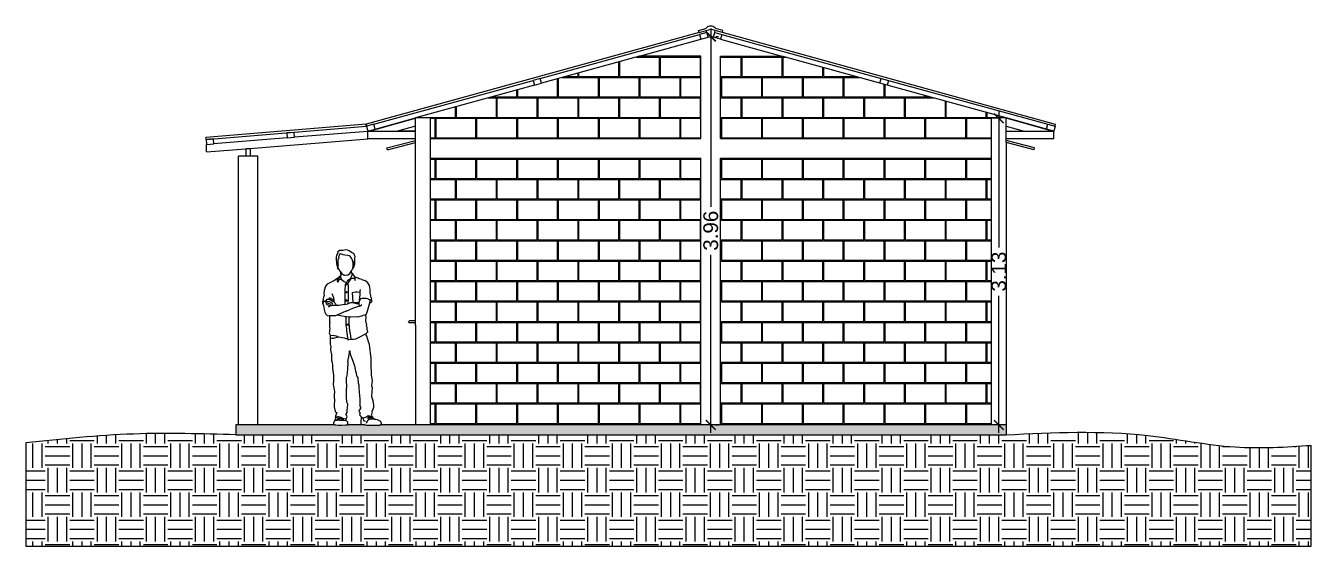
# Model space of a CAD drawing. Header units: metres. Extents: x 258817 to 259192, y 1878716 to 1878911.
# Drawn here: x 259043.8 to 259056.9, y 1878808.17 to 1878813.48 of the extents above; entities that cross this region are included whole.
import ezdxf

# ---------------------------------------------------------------- set-up
doc = ezdxf.new("R2010")
doc.units = ezdxf.units.M
doc.header["$MEASUREMENT"] = 0
doc.layers.add('Vistas', color=7, linetype='Continuous')
doc.styles.get("Standard").update_dxf_attribs({"font": 'arial.ttf'})
doc.dimstyles.new('JPcotas75', dxfattribs={"dimtxt": 0.15, "dimasz": 0.1, "dimexe": 0.08, "dimexo": 0.05, "dimgap": 0.05, "dimtad": 0, "dimzin": 1, "dimdsep": 46, "dimtxsty": 'Standard', "dimblk": 'ARCHTICK', "dimcen": 2.5, "dimdle": 0.08, "dimclrd": 1, "dimclre": 1, "dimclrt": 2, "dimadec": 0, "dimazin": 0, "dimtfac": 1, "dimtmove": 1, "dimatfit": 2, "dimfxl": 1.25, "dimarcsym": 0})

# ---------------------------------------------------------------- blocks, each defined once
blk = doc.blocks.new('_ArchTick')
at = {"color": 0, "linetype": 'ByBlock', "const_width": 0.15}
blk.add_lwpolyline([(-0.5, -0.5), (0.5, 0.5)], dxfattribs=at)
blk = doc.blocks.new('*D432')
at = {"layer": 'Defpoints', "color": 0, "transparency": 16777216}
for p in [(259050.784, 1878813.367), (259050.784, 1878809.407), (259050.784, 1878809.407)]:
    blk.add_point(p, dxfattribs=at)
at = {"layer": 'Vistas', "color": 1, "lineweight": -2, "transparency": 16777216}
for p, q in [((259050.784, 1878813.447), (259050.784, 1878811.632)), ((259050.834, 1878813.367), (259050.864, 1878813.367)), ((259050.784, 1878809.327), (259050.784, 1878811.142)), ((259050.834, 1878809.407), (259050.864, 1878809.407))]:
    blk.add_line(p, q, dxfattribs=at)
at = {"layer": 'Vistas', "color": 1, "lineweight": -2, "transparency": 16777216, "xscale": 0.1, "yscale": 0.1, "zscale": 0.1}
for p, rotation in [((259050.784, 1878813.367), 90), ((259050.784, 1878809.407), 270)]:
    blk.add_blockref('_ArchTick', p, dxfattribs=dict(at, rotation=rotation))
at = {"layer": 'Vistas', "color": 2, "transparency": 16777216, "insert": (259050.784, 1878811.387), "char_height": 0.15, "attachment_point": 5, "rotation": 90}
blk.add_mtext('3.96', dxfattribs=at)
blk = doc.blocks.new('*D433')
at = {"layer": 'Defpoints', "color": 0, "transparency": 16777216}
for p in [(259053.794, 1878812.533), (259053.72, 1878809.407), (259053.794, 1878809.407)]:
    blk.add_point(p, dxfattribs=at)
at = {"layer": 'Vistas', "color": 1, "lineweight": -2, "transparency": 16777216}
for p, q in [((259053.72, 1878812.613), (259053.72, 1878811.215)), ((259053.744, 1878812.533), (259053.64, 1878812.533)), ((259053.72, 1878809.327), (259053.72, 1878810.725)), ((259053.744, 1878809.407), (259053.64, 1878809.407))]:
    blk.add_line(p, q, dxfattribs=at)
at = {"layer": 'Vistas', "color": 1, "lineweight": -2, "transparency": 16777216, "xscale": 0.1, "yscale": 0.1, "zscale": 0.1}
for p, rotation in [((259053.72, 1878812.533), 90), ((259053.72, 1878809.407), 270)]:
    blk.add_blockref('_ArchTick', p, dxfattribs=dict(at, rotation=rotation))
at = {"layer": 'Vistas', "color": 2, "transparency": 16777216, "insert": (259053.72, 1878810.97), "char_height": 0.15, "attachment_point": 5, "rotation": 90}
blk.add_mtext('3.13', dxfattribs=at)

msp = doc.modelspace()

# ---------------------------------------------------------------- hatches: boundary and pattern name
at = {"layer": 'Vistas'}
h = msp.add_hatch(dxfattribs=at)
h.set_pattern_fill('AR-B816C', color=256, scale=0.026)
h.set_pattern_definition([(0, (0, -0.09102), (0.208, 0.208), [0.40625, -0.00975]), (0, (-0.208, -0.08127), (0.208, 0.208), [0.40625, -0.00975]), (90, (0, -0.09102), (-0.208, 0.208), [-0.21775, 0.19825]), (90, (-0.00975, -0.09102), (-0.208, 0.208), [-0.21775, 0.19825])])
h.paths.add_polyline_path([(259047.92367, 1878812.1269), (259047.92367, 1878809.4069), (259050.68367, 1878809.4069), (259050.68367, 1878812.1269)])
h.paths.add_polyline_path([(259050.88367, 1878812.1269), (259050.88367, 1878809.4069), (259053.64367, 1878809.4069), (259053.64367, 1878809.8269), (259053.64367, 1878812.1269)])
h.paths.add_polyline_path([(259049.05951, 1878812.89147), (259048.98605, 1878812.87121), (259047.77367, 1878812.5369), (259047.92367, 1878812.5369), (259047.92367, 1878812.3269), (259050.68367, 1878812.3269), (259050.68367, 1878813.1669), (259050.05837, 1878813.1669)])
h.paths.add_polyline_path([(259053.64367, 1878812.3269), (259053.64367, 1878812.5369), (259053.79367, 1878812.5369), (259052.58128, 1878812.87121), (259052.50782, 1878812.89147), (259051.50897, 1878813.1669), (259050.88367, 1878813.1669), (259050.88367, 1878812.3269)])
h = msp.add_hatch(color=256, dxfattribs=at)
h.dxf.hatch_style = 1
h.paths.add_polyline_path([(259053.79367, 1878809.4069), (259047.41459, 1878809.4069), (259047.40983, 1878809.40629), (259047.36186, 1878809.40334), (259047.29319, 1878809.40353), (259047.27354, 1878809.40493), (259047.26153, 1878809.4069), (259047.08265, 1878809.4069), (259047.06131, 1878809.40426), (259047.02205, 1878809.40109), (259046.9897, 1878809.4007), (259046.95242, 1878809.4069), (259045.94367, 1878809.4069), (259045.94367, 1878809.3069), (259053.79367, 1878809.3069)])
h = msp.add_hatch(dxfattribs=at)
h.set_pattern_fill('EARTH', color=256)
edge = h.paths.add_edge_path()
edge.add_spline(control_points=[(259056.90426, 1878809.1993), (259056.64502, 1878809.18129), (259056.08604, 1878809.1484), (259055.06024, 1878809.36807), (259054.27673, 1878809.33023), (259053.79367, 1878809.3069)], knot_values=[0, 0, 0, 0, 0.77606385, 1.67436767, 3.11863058, 3.11863058, 3.11863058, 3.11863058], degree=3, periodic=0)
edge.add_line((259053.79367, 1878809.3069), (259045.94367, 1878809.3069))
edge.add_spline(control_points=[(259045.94367, 1878809.3069), (259045.59593, 1878809.31698), (259044.88005, 1878809.33773), (259044.16768, 1878809.26349), (259043.80134, 1878809.22532)], knot_values=[0, 0, 0, 0, 1.04241807, 2.14598798, 2.14598798, 2.14598798, 2.14598798], degree=3, periodic=0)
edge.add_line((259043.80134, 1878809.22532), (259043.80134, 1878808.17016))
edge.add_line((259043.80134, 1878808.17016), (259056.90426, 1878808.17016))
edge.add_line((259056.90426, 1878808.17016), (259056.90426, 1878809.1993))

# ---------------------------------------------------------------- linework, layer by layer
for p, q in [((259050.73872, 1878813.45565), (259050.74587, 1878813.46305)), ((259050.74587, 1878813.46305), (259050.75422, 1878813.46905)), ((259050.75422, 1878813.46905), (259050.7635, 1878813.47348)), ((259050.7635, 1878813.47348), (259050.77342, 1878813.4762)), ((259050.77342, 1878813.4762), (259050.78367, 1878813.47711)), ((259050.78367, 1878813.47711), (259050.79391, 1878813.4762)), ((259050.79391, 1878813.4762), (259050.80383, 1878813.47348)), ((259050.80383, 1878813.47348), (259050.81311, 1878813.46905)), ((259050.81311, 1878813.46905), (259050.82146, 1878813.46305)), ((259050.82146, 1878813.46305), (259050.82862, 1878813.45565)), ((259050.66485, 1878813.40758), (259047.27143, 1878812.47185)), ((259049.04601, 1878812.94044), (259050.67016, 1878813.3883)), ((259050.05837, 1878813.1669), (259050.68367, 1878813.33932)), ((259050.65953, 1878813.42686), (259050.73299, 1878813.44711)), ((259050.66485, 1878813.40758), (259050.65953, 1878813.42686)), ((259050.66485, 1878813.40758), (259050.73831, 1878813.42783)), ((259050.74362, 1878813.40855), (259050.67016, 1878813.3883)), ((259050.67016, 1878813.3883), (259050.68367, 1878813.33932)), ((259050.68367, 1878813.33932), (259050.75713, 1878813.35958)), ((259050.73299, 1878813.44711), (259050.73872, 1878813.45565)), ((259050.73831, 1878813.42783), (259050.78367, 1878813.44034)), ((259050.74362, 1878813.40855), (259050.73831, 1878813.42783)), ((259050.75713, 1878813.35958), (259050.74362, 1878813.40855)), ((259050.75713, 1878813.35958), (259050.78367, 1878813.3669)), ((259050.82903, 1878813.42783), (259050.78367, 1878813.44034)), ((259050.81021, 1878813.35958), (259050.78367, 1878813.3669)), ((259050.81021, 1878813.35958), (259050.82371, 1878813.40855)), ((259050.88367, 1878813.33932), (259050.81021, 1878813.35958)), ((259050.82371, 1878813.40855), (259050.82903, 1878813.42783)), ((259050.82371, 1878813.40855), (259050.89717, 1878813.3883)), ((259050.82862, 1878813.45565), (259050.83435, 1878813.44711)), ((259050.90249, 1878813.40758), (259050.82903, 1878813.42783)), ((259050.90781, 1878813.42686), (259050.83435, 1878813.44711)), ((259050.89717, 1878813.3883), (259050.88367, 1878813.33932)), ((259050.88367, 1878813.33932), (259051.50897, 1878813.1669)), ((259050.89717, 1878813.3883), (259052.52133, 1878812.94044)), ((259050.90249, 1878813.40758), (259050.90781, 1878813.42686)), ((259054.29772, 1878812.47135), (259050.90249, 1878813.40758)), ((259050.05837, 1878813.1669), (259049.05951, 1878812.89147)), ((259050.68367, 1878813.1669), (259050.05837, 1878813.1669)), ((259050.68367, 1878812.3269), (259050.68367, 1878813.1669)), ((259050.88367, 1878813.1669), (259051.50897, 1878813.1669)), ((259050.88367, 1878812.3269), (259050.88367, 1878813.1669)), ((259052.50782, 1878812.89147), (259051.50897, 1878813.1669)), ((259049.04601, 1878812.94044), (259048.97255, 1878812.92018)), ((259049.05951, 1878812.89147), (259049.04601, 1878812.94044)), ((259052.50782, 1878812.89147), (259052.52133, 1878812.94044)), ((259052.52133, 1878812.94044), (259052.59479, 1878812.92018)), ((259047.3484, 1878812.47233), (259048.97255, 1878812.92018)), ((259048.98605, 1878812.87121), (259047.77367, 1878812.5369)), ((259048.97255, 1878812.92018), (259048.98605, 1878812.87121)), ((259048.98605, 1878812.87121), (259049.05951, 1878812.89147)), ((259052.58128, 1878812.87121), (259052.50782, 1878812.89147)), ((259052.59479, 1878812.92018), (259052.58128, 1878812.87121)), ((259053.79367, 1878812.5369), (259052.58128, 1878812.87121)), ((259052.59479, 1878812.92018), (259054.21894, 1878812.47233)), ((259047.27143, 1878812.47185), (259045.63797, 1878812.33781)), ((259045.63961, 1878812.31788), (259047.27494, 1878812.45207)), ((259047.26962, 1878812.47135), (259047.27143, 1878812.47185)), ((259047.27494, 1878812.45207), (259047.26962, 1878812.47135)), ((259047.27143, 1878812.47185), (259047.2733, 1878812.472)), ((259047.27494, 1878812.45207), (259047.2733, 1878812.472)), ((259047.3484, 1878812.47233), (259047.27494, 1878812.45207)), ((259047.27494, 1878812.45207), (259047.28844, 1878812.4031)), ((259047.28844, 1878812.4031), (259047.3619, 1878812.42335)), ((259047.30264, 1878812.4031), (259047.77367, 1878812.53298)), ((259047.3619, 1878812.42335), (259047.3484, 1878812.47233)), ((259047.3619, 1878812.42335), (259047.77367, 1878812.5369)), ((259047.77367, 1878812.45394), (259047.5893, 1878812.4031)), ((259047.92367, 1878812.5369), (259047.77367, 1878812.5369)), ((259047.77367, 1878810.4894), (259047.77367, 1878812.5369)), ((259047.92367, 1878812.5369), (259047.92367, 1878812.3269)), ((259053.79367, 1878812.5369), (259053.64367, 1878812.5369)), ((259053.64367, 1878809.8269), (259053.64367, 1878812.5369)), ((259054.20544, 1878812.42335), (259053.79367, 1878812.5369)), ((259053.79367, 1878812.2869), (259053.79367, 1878812.5369)), ((259054.26469, 1878812.4031), (259053.79367, 1878812.53298)), ((259053.79367, 1878812.45394), (259053.97804, 1878812.4031)), ((259054.20544, 1878812.42335), (259054.21894, 1878812.47233)), ((259054.27889, 1878812.4031), (259054.20544, 1878812.42335)), ((259054.21894, 1878812.47233), (259054.2924, 1878812.45207)), ((259054.2924, 1878812.45207), (259054.27889, 1878812.4031)), ((259054.2924, 1878812.45207), (259054.29772, 1878812.47135)), ((259045.63961, 1878812.31788), (259045.63797, 1878812.33781)), ((259045.71556, 1878812.32397), (259045.63961, 1878812.31788)), ((259045.63961, 1878812.31788), (259045.64367, 1878812.26724)), ((259045.71962, 1878812.27334), (259045.71556, 1878812.32397)), ((259046.46605, 1878812.33321), (259045.71962, 1878812.27334)), ((259046.04327, 1878812.2231), (259047.28844, 1878812.32298)), ((259046.53795, 1878812.38994), (259046.46199, 1878812.38385)), ((259046.46199, 1878812.38385), (259046.46605, 1878812.33321)), ((259046.46605, 1878812.33321), (259046.54201, 1878812.33931)), ((259046.54201, 1878812.33931), (259046.53795, 1878812.38994)), ((259047.28844, 1878812.39918), (259046.54201, 1878812.33931)), ((259047.28844, 1878812.32298), (259047.28844, 1878812.4031)), ((259047.30264, 1878812.4031), (259047.28844, 1878812.4031)), ((259047.28844, 1878812.39918), (259047.30264, 1878812.4031)), ((259047.77367, 1878812.39918), (259047.28844, 1878812.39918)), ((259047.77367, 1878812.32298), (259047.28844, 1878812.32298)), ((259047.48362, 1878812.2305), (259047.77367, 1878812.30759)), ((259047.48875, 1878812.21117), (259047.77367, 1878812.2869)), ((259047.5893, 1878812.4031), (259047.57509, 1878812.39918)), ((259047.77367, 1878812.4031), (259047.5893, 1878812.4031)), ((259047.92367, 1878812.3269), (259050.68367, 1878812.3269)), ((259047.92367, 1878812.3269), (259047.92367, 1878809.4069)), ((259050.88367, 1878812.3269), (259053.64367, 1878812.3269)), ((259053.79367, 1878812.4031), (259053.99224, 1878812.4031)), ((259054.27889, 1878812.39918), (259053.79367, 1878812.39918)), ((259054.27889, 1878812.32298), (259053.79367, 1878812.32298)), ((259054.08372, 1878812.2305), (259053.79367, 1878812.30759)), ((259054.07858, 1878812.21117), (259053.79367, 1878812.2869)), ((259053.79367, 1878812.2869), (259053.79367, 1878809.4069)), ((259053.97804, 1878812.4031), (259053.99224, 1878812.39918)), ((259054.27889, 1878812.4031), (259054.26469, 1878812.4031)), ((259054.27889, 1878812.39918), (259054.26469, 1878812.4031)), ((259054.27889, 1878812.32298), (259054.27889, 1878812.4031)), ((259045.64367, 1878812.26724), (259045.71962, 1878812.27334)), ((259045.64367, 1878812.19104), (259045.64367, 1878812.26724)), ((259045.64367, 1878812.19104), (259046.04327, 1878812.2231)), ((259046.09407, 1878812.2231), (259046.04327, 1878812.2231)), ((259046.04327, 1878812.2231), (259046.04327, 1878812.1469)), ((259046.09407, 1878812.1469), (259046.09407, 1878812.2231)), ((259047.48875, 1878812.21117), (259047.48362, 1878812.2305)), ((259054.07858, 1878812.21117), (259054.08372, 1878812.2305)), ((259046.16724, 1878812.1469), (259045.9701, 1878812.1469)), ((259045.9701, 1878809.4069), (259045.9701, 1878812.1469)), ((259046.16724, 1878809.4069), (259046.16724, 1878812.1469)), ((259047.92367, 1878812.1269), (259050.68367, 1878812.1269)), ((259050.68367, 1878809.4069), (259050.68367, 1878812.1269)), ((259050.88367, 1878809.4069), (259050.88367, 1878812.1269)), ((259050.88367, 1878812.1269), (259053.64367, 1878812.1269)), ((259046.96541, 1878811.10389), (259046.96439, 1878811.08788)), ((259046.96751, 1878811.1389), (259046.9644, 1878811.11667)), ((259046.9644, 1878811.11667), (259046.96541, 1878811.10389)), ((259046.98233, 1878811.15984), (259046.96751, 1878811.1389)), ((259046.99864, 1878811.18383), (259046.98078, 1878811.16771)), ((259046.98078, 1878811.16771), (259046.98233, 1878811.15984)), ((259046.99224, 1878811.10515), (259046.98348, 1878811.09369)), ((259046.99438, 1878811.12891), (259046.99042, 1878811.11947)), ((259046.99042, 1878811.11947), (259046.99224, 1878811.10515)), ((259047.00111, 1878811.13983), (259046.99438, 1878811.12891)), ((259047.01938, 1878811.18587), (259046.99864, 1878811.18383)), ((259047.00315, 1878811.1525), (259047.00111, 1878811.13983)), ((259047.00315, 1878811.1525), (259047.01035, 1878811.15602)), ((259047.01035, 1878811.15602), (259047.03225, 1878811.14607)), ((259047.03216, 1878811.18483), (259047.01938, 1878811.18587)), ((259047.06519, 1878811.1914), (259047.03216, 1878811.18483)), ((259047.03225, 1878811.14607), (259047.05387, 1878811.14004)), ((259047.05387, 1878811.14004), (259047.08421, 1878811.13731)), ((259047.08253, 1878811.18819), (259047.06519, 1878811.1914)), ((259047.09663, 1878811.18055), (259047.08253, 1878811.18819)), ((259047.08421, 1878811.13731), (259047.09844, 1878811.13491)), ((259047.12267, 1878811.16474), (259047.09663, 1878811.18055)), ((259047.09844, 1878811.13491), (259047.10913, 1878811.12782)), ((259047.10913, 1878811.12782), (259047.11247, 1878811.1188)), ((259047.11247, 1878811.1188), (259047.11883, 1878811.10584)), ((259047.11883, 1878811.10584), (259047.12566, 1878811.09907)), ((259047.1342, 1878811.15912), (259047.12267, 1878811.16474)), ((259047.12566, 1878811.09907), (259047.13273, 1878811.07777)), ((259047.14566, 1878811.15335), (259047.1342, 1878811.15912)), ((259047.15235, 1878811.13704), (259047.14566, 1878811.15335)), ((259047.15579, 1878811.13162), (259047.15235, 1878811.13704)), ((259047.15973, 1878811.12111), (259047.15579, 1878811.13162)), ((259047.15595, 1878811.07808), (259047.15732, 1878811.10852)), ((259047.15732, 1878811.10852), (259047.15973, 1878811.12111)), ((259046.96439, 1878811.08788), (259046.9684, 1878811.0679)), ((259046.9684, 1878811.0679), (259046.96912, 1878811.0643)), ((259046.97544, 1878811.06659), (259046.9684, 1878811.0679)), ((259046.96912, 1878811.0643), (259046.97017, 1878811.05152)), ((259046.97017, 1878811.05152), (259046.97076, 1878811.0371)), ((259046.97076, 1878811.0371), (259046.97482, 1878811.02493)), ((259046.97482, 1878811.02493), (259046.97751, 1878811.01076)), ((259046.97658, 1878811.04578), (259046.97544, 1878811.06659)), ((259046.98057, 1878811.03191), (259046.97658, 1878811.04578)), ((259046.97751, 1878811.01076), (259046.97709, 1878811.00115)), ((259046.97709, 1878811.00115), (259046.98455, 1878810.99822)), ((259046.98573, 1878811.01733), (259046.98057, 1878811.03191)), ((259046.98494, 1878811.0299), (259046.98057, 1878811.03191)), ((259046.98348, 1878811.09369), (259046.98099, 1878811.07623)), ((259046.98099, 1878811.07623), (259046.98176, 1878811.06503)), ((259046.98176, 1878811.06503), (259046.98319, 1878811.04745)), ((259046.98319, 1878811.04745), (259046.98494, 1878811.0299)), ((259046.98455, 1878810.99822), (259046.99032, 1878811.00196)), ((259046.99032, 1878811.00196), (259046.98573, 1878811.01733)), ((259046.99032, 1878811.00196), (259046.99771, 1878810.9842)), ((259046.99771, 1878810.9842), (259047.00627, 1878810.97064)), ((259047.00627, 1878810.97064), (259047.02455, 1878810.95042)), ((259047.00627, 1878810.97064), (259047.00982, 1878810.95501)), ((259047.10446, 1878810.95181), (259047.12313, 1878810.97747)), ((259047.12313, 1878810.97747), (259047.13024, 1878810.98768)), ((259047.12615, 1878810.952), (259047.12313, 1878810.97747)), ((259047.13418, 1878811.00169), (259047.13024, 1878810.98768)), ((259047.13273, 1878811.07777), (259047.13613, 1878811.05558)), ((259047.13418, 1878811.00169), (259047.13608, 1878811.01276)), ((259047.13613, 1878811.05558), (259047.13476, 1878811.03157)), ((259047.13476, 1878811.03157), (259047.13636, 1878811.0316)), ((259047.13709, 1878811.01764), (259047.13608, 1878811.01276)), ((259047.13608, 1878811.01276), (259047.14071, 1878811.01148)), ((259047.13636, 1878811.0316), (259047.14106, 1878811.0381)), ((259047.13845, 1878811.02554), (259047.13709, 1878811.01764)), ((259047.13845, 1878811.02554), (259047.14106, 1878811.0381)), ((259047.14071, 1878811.01148), (259047.14363, 1878811.01281)), ((259047.14106, 1878811.0381), (259047.14272, 1878811.05243)), ((259047.14271, 1878811.06686), (259047.14446, 1878811.07632)), ((259047.14272, 1878811.05243), (259047.14271, 1878811.06686)), ((259047.14363, 1878811.01281), (259047.14912, 1878811.01865)), ((259047.14446, 1878811.07632), (259047.15166, 1878811.06994)), ((259047.15129, 1878811.0507), (259047.149, 1878811.03308)), ((259047.149, 1878811.03308), (259047.15269, 1878811.03832)), ((259047.14912, 1878811.01865), (259047.149, 1878811.03308)), ((259047.15166, 1878811.06994), (259047.15129, 1878811.0507)), ((259047.15269, 1878811.03832), (259047.15555, 1878811.05083)), ((259047.15555, 1878811.05083), (259047.15595, 1878811.07808)), ((259046.87231, 1878810.84086), (259046.85671, 1878810.8205)), ((259046.89274, 1878810.85355), (259046.87231, 1878810.84086)), ((259046.94186, 1878810.87719), (259046.89274, 1878810.85355)), ((259046.97927, 1878810.89898), (259046.94186, 1878810.87719)), ((259046.97797, 1878810.88951), (259046.99768, 1878810.90592)), ((259046.97797, 1878810.87296), (259046.97797, 1878810.88951)), ((259046.987, 1878810.86385), (259046.97797, 1878810.87296)), ((259047.00287, 1878810.92069), (259046.97927, 1878810.89898)), ((259046.99662, 1878810.88951), (259046.987, 1878810.87668)), ((259046.987, 1878810.87668), (259046.987, 1878810.86385)), ((259047.01265, 1878810.88951), (259046.99662, 1878810.88951)), ((259046.99768, 1878810.90592), (259047.00287, 1878810.92069)), ((259047.01218, 1878810.93753), (259047.00287, 1878810.92069)), ((259047.01218, 1878810.93753), (259047.00917, 1878810.92342)), ((259047.00917, 1878810.92342), (259047.00917, 1878810.91219)), ((259047.00917, 1878810.91219), (259047.02122, 1878810.89137)), ((259047.00982, 1878810.95501), (259047.01218, 1878810.93753)), ((259047.0348, 1878810.88012), (259047.01265, 1878810.88951)), ((259047.02122, 1878810.89137), (259047.0348, 1878810.88012)), ((259047.02455, 1878810.95042), (259047.04143, 1878810.9382)), ((259047.0348, 1878810.88012), (259047.04837, 1878810.86886)), ((259047.04143, 1878810.9382), (259047.04807, 1878810.93431)), ((259047.05795, 1878810.93087), (259047.04807, 1878810.93431)), ((259047.04837, 1878810.86886), (259047.0693, 1878810.857)), ((259047.05814, 1878810.83748), (259047.05656, 1878810.83473)), ((259047.08223, 1878810.93431), (259047.05795, 1878810.93087)), ((259047.0693, 1878810.857), (259047.05814, 1878810.83748)), ((259047.06735, 1878810.84155), (259047.06942, 1878810.846)), ((259047.06903, 1878810.83693), (259047.06735, 1878810.84155)), ((259047.07348, 1878810.83486), (259047.06903, 1878810.83693)), ((259047.0693, 1878810.857), (259047.07871, 1878810.86793)), ((259047.06942, 1878810.846), (259047.07403, 1878810.84768)), ((259047.07403, 1878810.84768), (259047.07848, 1878810.84561)), ((259047.08016, 1878810.841), (259047.07809, 1878810.83655)), ((259047.07848, 1878810.84561), (259047.08016, 1878810.841)), ((259047.07871, 1878810.86793), (259047.08543, 1878810.88424)), ((259047.08223, 1878810.93431), (259047.10446, 1878810.95181)), ((259047.08854, 1878810.861), (259047.084, 1878810.849)), ((259047.084, 1878810.849), (259047.08709, 1878810.8187)), ((259047.08543, 1878810.88424), (259047.11329, 1878810.90012)), ((259047.08543, 1878810.88424), (259047.11115, 1878810.8941)), ((259047.11115, 1878810.8941), (259047.08854, 1878810.861)), ((259047.11115, 1878810.8941), (259047.11687, 1878810.89629)), ((259047.11329, 1878810.90012), (259047.12899, 1878810.93525)), ((259047.11687, 1878810.89629), (259047.1247, 1878810.90433)), ((259047.1247, 1878810.90433), (259047.14394, 1878810.90433)), ((259047.13095, 1878810.95171), (259047.12615, 1878810.952)), ((259047.12899, 1878810.93525), (259047.13095, 1878810.95171)), ((259047.14071, 1878810.93899), (259047.13095, 1878810.95171)), ((259047.14642, 1878810.92933), (259047.14071, 1878810.93899)), ((259047.14394, 1878810.90433), (259047.15511, 1878810.89282)), ((259047.15956, 1878810.91527), (259047.14642, 1878810.92933)), ((259047.15511, 1878810.89282), (259047.16059, 1878810.88123)), ((259047.16059, 1878810.89629), (259047.15956, 1878810.91527)), ((259047.18042, 1878810.90698), (259047.15956, 1878810.91527)), ((259047.16059, 1878810.88123), (259047.16059, 1878810.89629)), ((259047.19067, 1878810.90241), (259047.18042, 1878810.90698)), ((259047.19985, 1878810.89595), (259047.19067, 1878810.90241)), ((259047.21252, 1878810.89396), (259047.19985, 1878810.89595)), ((259047.2282, 1878810.89062), (259047.21252, 1878810.89396)), ((259047.2282, 1878810.89062), (259047.2566, 1878810.8785)), ((259047.26817, 1878810.87298), (259047.2566, 1878810.8785)), ((259047.28811, 1878810.85683), (259047.26817, 1878810.87298)), ((259047.30447, 1878810.8274), (259047.28811, 1878810.85683)), ((259046.83756, 1878810.70989), (259046.83474, 1878810.69738)), ((259046.84261, 1878810.72846), (259046.83756, 1878810.70989)), ((259046.84336, 1878810.77764), (259046.83941, 1878810.74743)), ((259046.83941, 1878810.74743), (259046.84261, 1878810.72846)), ((259046.85671, 1878810.8205), (259046.84336, 1878810.77764)), ((259046.92131, 1878810.74728), (259046.93697, 1878810.70693)), ((259046.93697, 1878810.70693), (259046.94186, 1878810.67406)), ((259047.05568, 1878810.83), (259047.05442, 1878810.78833)), ((259047.05442, 1878810.78833), (259047.05442, 1878810.67449)), ((259047.05656, 1878810.83473), (259047.05568, 1878810.83)), ((259047.06469, 1878810.76036), (259047.06676, 1878810.76481)), ((259047.06637, 1878810.75575), (259047.06469, 1878810.76036)), ((259047.07082, 1878810.75368), (259047.06637, 1878810.75575)), ((259047.06676, 1878810.76481), (259047.07137, 1878810.7665)), ((259047.07543, 1878810.75536), (259047.07082, 1878810.75368)), ((259047.07137, 1878810.7665), (259047.07582, 1878810.76442)), ((259047.07809, 1878810.83655), (259047.07348, 1878810.83486)), ((259047.0775, 1878810.75981), (259047.07543, 1878810.75536)), ((259047.07582, 1878810.76442), (259047.0775, 1878810.75981)), ((259047.08712, 1878810.70806), (259047.08563, 1878810.64234)), ((259047.08709, 1878810.8187), (259047.08712, 1878810.70806)), ((259047.12929, 1878810.75801), (259047.16262, 1878810.76277)), ((259047.12929, 1878810.75801), (259047.13409, 1878810.65872)), ((259047.16262, 1878810.76277), (259047.1802, 1878810.7643)), ((259047.1802, 1878810.7643), (259047.20641, 1878810.76038)), ((259047.20268, 1878810.67941), (259047.20884, 1878810.73841)), ((259047.20641, 1878810.76038), (259047.20887, 1878810.76001)), ((259047.20884, 1878810.73841), (259047.20887, 1878810.76001)), ((259047.20887, 1878810.76001), (259047.20889, 1878810.77208)), ((259047.20889, 1878810.77208), (259047.21312, 1878810.78921)), ((259047.31079, 1878810.78782), (259047.30447, 1878810.8274)), ((259047.31295, 1878810.75422), (259047.31079, 1878810.78782)), ((259047.32044, 1878810.72505), (259047.31295, 1878810.75422)), ((259047.32191, 1878810.70265), (259047.32044, 1878810.72505)), ((259046.83275, 1878810.67985), (259046.82694, 1878810.66151)), ((259046.82694, 1878810.66151), (259046.83046, 1878810.64259)), ((259046.83046, 1878810.64259), (259046.83397, 1878810.65988)), ((259046.83046, 1878810.64259), (259046.8363, 1878810.62426)), ((259046.83474, 1878810.69738), (259046.83275, 1878810.67985)), ((259046.83397, 1878810.65988), (259046.85108, 1878810.67179)), ((259046.8363, 1878810.62426), (259046.84479, 1878810.58344)), ((259046.84479, 1878810.58344), (259046.85131, 1878810.55533)), ((259046.85108, 1878810.67179), (259046.86664, 1878810.67283)), ((259046.85818, 1878810.66756), (259046.85642, 1878810.66139)), ((259046.85642, 1878810.66139), (259046.85942, 1878810.65572)), ((259046.86177, 1878810.67076), (259046.85818, 1878810.66756)), ((259046.85942, 1878810.65572), (259046.86404, 1878810.65439)), ((259046.86977, 1878810.67033), (259046.86177, 1878810.67076)), ((259046.86403, 1878810.68173), (259046.86351, 1878810.67534)), ((259046.86351, 1878810.67534), (259046.86977, 1878810.67033)), ((259046.86881, 1878810.68601), (259046.86403, 1878810.68173)), ((259046.86404, 1878810.65439), (259046.8783, 1878810.6522)), ((259046.867, 1878810.6488), (259046.86516, 1878810.64265)), ((259046.86516, 1878810.64265), (259046.86954, 1878810.63593)), ((259046.87497, 1878810.64974), (259046.867, 1878810.6488)), ((259046.88643, 1878810.68686), (259046.86881, 1878810.68601)), ((259046.86954, 1878810.63593), (259046.89067, 1878810.62836)), ((259046.86977, 1878810.67033), (259046.89481, 1878810.66474)), ((259046.88125, 1878810.64844), (259046.87497, 1878810.64974)), ((259046.8783, 1878810.6522), (259046.89066, 1878810.64644)), ((259046.89066, 1878810.64644), (259046.88125, 1878810.64844)), ((259046.89013, 1878810.61252), (259046.88499, 1878810.60868)), ((259046.90815, 1878810.6812), (259046.88643, 1878810.68686)), ((259046.90516, 1878810.61818), (259046.89013, 1878810.61252)), ((259046.89066, 1878810.64644), (259046.90301, 1878810.64069)), ((259046.89067, 1878810.62836), (259046.89791, 1878810.62327)), ((259046.89321, 1878810.69936), (259046.89108, 1878810.69696)), ((259046.89108, 1878810.69696), (259046.89255, 1878810.69072)), ((259046.89255, 1878810.69072), (259046.89732, 1878810.68643)), ((259046.90275, 1878810.69813), (259046.89321, 1878810.69936)), ((259046.89481, 1878810.66474), (259046.91085, 1878810.65741)), ((259046.89732, 1878810.68643), (259046.90815, 1878810.6812)), ((259046.89791, 1878810.62327), (259046.90516, 1878810.61818)), ((259046.91057, 1878810.69637), (259046.90275, 1878810.69813)), ((259046.90301, 1878810.64069), (259046.91556, 1878810.63356)), ((259046.91414, 1878810.62156), (259046.90516, 1878810.61818)), ((259046.90815, 1878810.6812), (259046.91897, 1878810.67596)), ((259046.93586, 1878810.67938), (259046.91057, 1878810.69637)), ((259046.91085, 1878810.65741), (259046.93278, 1878810.63865)), ((259046.92541, 1878810.62408), (259046.91414, 1878810.62156)), ((259046.91897, 1878810.67596), (259046.92799, 1878810.66928)), ((259046.93291, 1878810.62575), (259046.92541, 1878810.62408)), ((259046.92799, 1878810.66928), (259046.93299, 1878810.65923)), ((259046.94266, 1878810.62493), (259046.93291, 1878810.62575)), ((259046.94091, 1878810.6749), (259046.93586, 1878810.67938)), ((259046.94186, 1878810.67406), (259046.94091, 1878810.6749)), ((259046.95616, 1878810.64536), (259046.94186, 1878810.67406)), ((259046.96327, 1878810.62321), (259046.94266, 1878810.62493)), ((259046.96131, 1878810.63921), (259046.95616, 1878810.64536)), ((259046.96729, 1878810.62608), (259046.96131, 1878810.63921)), ((259046.97308, 1878810.62333), (259046.96327, 1878810.62321)), ((259046.97308, 1878810.62333), (259046.96729, 1878810.62608)), ((259046.99373, 1878810.62359), (259046.97308, 1878810.62333)), ((259047.05156, 1878810.63376), (259046.99373, 1878810.62359)), ((259047.05532, 1878810.63442), (259047.05156, 1878810.63376)), ((259047.05442, 1878810.67449), (259047.05532, 1878810.63442)), ((259047.05532, 1878810.63442), (259047.08563, 1878810.64234)), ((259047.062, 1878810.67539), (259047.06435, 1878810.68106)), ((259047.06435, 1878810.66972), (259047.062, 1878810.67539)), ((259047.06435, 1878810.68106), (259047.07002, 1878810.6834)), ((259047.07002, 1878810.66737), (259047.06435, 1878810.66972)), ((259047.07002, 1878810.6834), (259047.07569, 1878810.68106)), ((259047.07569, 1878810.66972), (259047.07002, 1878810.66737)), ((259047.07424, 1878810.57048), (259047.09378, 1878810.57774)), ((259047.07569, 1878810.68106), (259047.07804, 1878810.67539)), ((259047.07804, 1878810.67539), (259047.07569, 1878810.66972)), ((259047.11112, 1878810.65159), (259047.08563, 1878810.64234)), ((259047.13956, 1878810.59709), (259047.09378, 1878810.57774)), ((259047.12551, 1878810.65264), (259047.11112, 1878810.65159)), ((259047.14453, 1878810.64973), (259047.12551, 1878810.65264)), ((259047.13409, 1878810.65872), (259047.14155, 1878810.65579)), ((259047.15359, 1878810.60048), (259047.13956, 1878810.59709)), ((259047.14155, 1878810.65579), (259047.18003, 1878810.65625)), ((259047.17225, 1878810.64169), (259047.14453, 1878810.64973)), ((259047.20029, 1878810.61749), (259047.15359, 1878810.60048)), ((259047.18347, 1878810.64168), (259047.17225, 1878810.64169)), ((259047.18003, 1878810.65625), (259047.19907, 1878810.66086)), ((259047.19786, 1878810.64065), (259047.18347, 1878810.64168)), ((259047.19786, 1878810.64065), (259047.1978, 1878810.63656)), ((259047.1978, 1878810.63656), (259047.19983, 1878810.62106)), ((259047.19808, 1878810.6558), (259047.19786, 1878810.64065)), ((259047.19907, 1878810.66086), (259047.19808, 1878810.6558)), ((259047.20268, 1878810.67941), (259047.19907, 1878810.66086)), ((259047.19983, 1878810.62106), (259047.20029, 1878810.61749)), ((259047.20029, 1878810.61749), (259047.21085, 1878810.6213)), ((259047.21349, 1878810.69125), (259047.20268, 1878810.67941)), ((259047.21085, 1878810.6213), (259047.22696, 1878810.63453)), ((259047.23004, 1878810.69734), (259047.21349, 1878810.69125)), ((259047.27173, 1878810.69767), (259047.23004, 1878810.69734)), ((259047.28724, 1878810.69362), (259047.27173, 1878810.69767)), ((259047.282, 1878810.55794), (259047.30274, 1878810.62705)), ((259047.28724, 1878810.69362), (259047.3113, 1878810.68407)), ((259047.30274, 1878810.62705), (259047.30854, 1878810.65204)), ((259047.30854, 1878810.65204), (259047.31186, 1878810.67747)), ((259047.30854, 1878810.65204), (259047.31632, 1878810.65398)), ((259047.3113, 1878810.68407), (259047.31556, 1878810.68238)), ((259047.31186, 1878810.67747), (259047.3113, 1878810.68407)), ((259047.31556, 1878810.68238), (259047.32406, 1878810.67787)), ((259047.31632, 1878810.65398), (259047.32261, 1878810.65523)), ((259047.32191, 1878810.70265), (259047.32597, 1878810.69048)), ((259047.32261, 1878810.65523), (259047.32598, 1878810.66068)), ((259047.32406, 1878810.67787), (259047.32717, 1878810.67258)), ((259047.32951, 1878810.66661), (259047.32597, 1878810.69048)), ((259047.32951, 1878810.665), (259047.32598, 1878810.66068)), ((259047.32717, 1878810.67258), (259047.32951, 1878810.66661)), ((259047.32951, 1878810.66661), (259047.32951, 1878810.665)), ((259046.85131, 1878810.55533), (259046.86081, 1878810.53678)), ((259046.86081, 1878810.53678), (259046.87475, 1878810.52128)), ((259046.87475, 1878810.52128), (259046.89395, 1878810.52006)), ((259046.89395, 1878810.52006), (259046.897, 1878810.51905)), ((259046.94879, 1878810.52008), (259046.897, 1878810.51905)), ((259046.897, 1878810.51905), (259046.89708, 1878810.51221)), ((259046.89708, 1878810.51221), (259046.89744, 1878810.48058)), ((259046.89744, 1878810.48058), (259046.89836, 1878810.46457)), ((259046.89836, 1878810.46457), (259046.90171, 1878810.45555)), ((259046.90171, 1878810.45555), (259046.89869, 1878810.44308)), ((259046.96001, 1878810.52012), (259046.94879, 1878810.52008)), ((259046.97919, 1878810.52891), (259046.96001, 1878810.52012)), ((259046.98479, 1878810.53147), (259046.97919, 1878810.52891)), ((259046.99433, 1878810.52423), (259046.97919, 1878810.52891)), ((259047.0075, 1878810.5394), (259046.98479, 1878810.53147)), ((259047.06564, 1878810.51005), (259046.99433, 1878810.52423)), ((259047.03412, 1878810.55421), (259047.0075, 1878810.5394)), ((259047.07424, 1878810.57048), (259047.03412, 1878810.55421)), ((259047.06649, 1878810.49818), (259047.06564, 1878810.51005)), ((259047.07138, 1878810.5089), (259047.06564, 1878810.51005)), ((259047.0679, 1878810.47843), (259047.06649, 1878810.49818)), ((259047.06876, 1878810.44156), (259047.0679, 1878810.47843)), ((259047.09927, 1878810.50726), (259047.07138, 1878810.5089)), ((259047.09763, 1878810.47941), (259047.09891, 1878810.48191)), ((259047.09825, 1878810.43933), (259047.09763, 1878810.47941)), ((259047.09891, 1878810.48191), (259047.09914, 1878810.49818)), ((259047.09914, 1878810.49818), (259047.09927, 1878810.50726)), ((259047.1162, 1878810.50627), (259047.09927, 1878810.50726)), ((259047.18504, 1878810.51007), (259047.1162, 1878810.50627)), ((259047.18504, 1878810.51007), (259047.23817, 1878810.52363)), ((259047.25657, 1878810.52478), (259047.23817, 1878810.52363)), ((259047.26621, 1878810.53053), (259047.25657, 1878810.52478)), ((259047.26621, 1878810.53053), (259047.27385, 1878810.53875)), ((259047.26703, 1878810.52598), (259047.26621, 1878810.53053)), ((259047.27133, 1878810.50213), (259047.26703, 1878810.52598)), ((259047.26945, 1878810.47654), (259047.27133, 1878810.50213)), ((259047.27264, 1878810.44463), (259047.26945, 1878810.47654)), ((259047.27881, 1878810.42983), (259047.27264, 1878810.44463)), ((259047.27385, 1878810.53875), (259047.282, 1878810.55794)), ((259047.70367, 1878810.4569), (259047.70486, 1878810.4621)), ((259047.70486, 1878810.4517), (259047.70367, 1878810.4569)), ((259047.70486, 1878810.4621), (259047.70811, 1878810.46591)), ((259047.70811, 1878810.44789), (259047.70486, 1878810.4517)), ((259047.70811, 1878810.46591), (259047.71256, 1878810.4673)), ((259047.71256, 1878810.4465), (259047.70811, 1878810.44789)), ((259047.71256, 1878810.4673), (259047.71269, 1878810.46726)), ((259047.71269, 1878810.44654), (259047.71256, 1878810.4465)), ((259047.71282, 1878810.4673), (259047.71269, 1878810.46726)), ((259047.71309, 1878810.44666), (259047.71269, 1878810.44654)), ((259047.71282, 1878810.4465), (259047.71269, 1878810.44654)), ((259047.76811, 1878810.4673), (259047.71282, 1878810.4673)), ((259047.76811, 1878810.4465), (259047.71282, 1878810.4465)), ((259047.77367, 1878810.4894), (259047.76811, 1878810.4894)), ((259047.77367, 1878810.4894), (259047.77367, 1878810.48829)), ((259047.77367, 1878810.48504), (259047.77367, 1878810.48829)), ((259047.77367, 1878810.4244), (259047.77367, 1878810.48504)), ((259046.89793, 1878810.35709), (259046.89567, 1878810.34774)), ((259046.89567, 1878810.34774), (259046.89731, 1878810.33502)), ((259046.90069, 1878810.39693), (259046.89723, 1878810.3699)), ((259046.89723, 1878810.3699), (259046.89793, 1878810.35709)), ((259046.89731, 1878810.33502), (259046.90284, 1878810.32169)), ((259046.89869, 1878810.44308), (259046.89828, 1878810.42706)), ((259046.89828, 1878810.42706), (259046.89907, 1878810.41908)), ((259046.89907, 1878810.41908), (259046.89876, 1878810.40305)), ((259046.89876, 1878810.40305), (259046.90069, 1878810.39693)), ((259046.90284, 1878810.32169), (259046.9365, 1878810.32069)), ((259046.90284, 1878810.32169), (259046.90421, 1878810.30893)), ((259046.97932, 1878810.30723), (259046.9365, 1878810.32069)), ((259047.06879, 1878810.41591), (259047.06876, 1878810.44156)), ((259047.07465, 1878810.39093), (259047.06879, 1878810.41591)), ((259047.0747, 1878810.36207), (259047.07465, 1878810.39093)), ((259047.08273, 1878810.32444), (259047.0747, 1878810.36207)), ((259047.07691, 1878810.43042), (259047.07926, 1878810.43609)), ((259047.07926, 1878810.42475), (259047.07691, 1878810.43042)), ((259047.07926, 1878810.43609), (259047.08493, 1878810.43844)), ((259047.08493, 1878810.4224), (259047.07926, 1878810.42475)), ((259047.0841, 1878810.28759), (259047.08273, 1878810.32444)), ((259047.08493, 1878810.43844), (259047.0906, 1878810.43609)), ((259047.0906, 1878810.42475), (259047.08493, 1878810.4224)), ((259047.0906, 1878810.43609), (259047.09295, 1878810.43042)), ((259047.09295, 1878810.43042), (259047.0906, 1878810.42475)), ((259047.10262, 1878810.4108), (259047.09825, 1878810.43933)), ((259047.10582, 1878810.36442), (259047.10262, 1878810.4108)), ((259047.11246, 1878810.33798), (259047.10582, 1878810.36442)), ((259047.11836, 1878810.2803), (259047.11246, 1878810.33798)), ((259047.21492, 1878810.30736), (259047.27121, 1878810.33798)), ((259047.27121, 1878810.33798), (259047.28992, 1878810.35553)), ((259047.27319, 1878810.33021), (259047.27121, 1878810.33798)), ((259047.27166, 1878810.32235), (259047.27319, 1878810.33021)), ((259047.27932, 1878810.31206), (259047.27166, 1878810.32235)), ((259047.27633, 1878810.41889), (259047.27881, 1878810.42983)), ((259047.27834, 1878810.40785), (259047.27633, 1878810.41889)), ((259047.28089, 1878810.40025), (259047.27834, 1878810.40785)), ((259047.28268, 1878810.3827), (259047.28089, 1878810.40025)), ((259047.28583, 1878810.36535), (259047.28268, 1878810.3827)), ((259047.28985, 1878810.36034), (259047.28583, 1878810.36535)), ((259047.28992, 1878810.35553), (259047.28985, 1878810.36034)), ((259047.77367, 1878810.4244), (259047.76811, 1878810.4244)), ((259047.77367, 1878810.4244), (259047.77367, 1878809.4069)), ((259046.90354, 1878810.26404), (259046.90331, 1878810.23037)), ((259046.90331, 1878810.23037), (259046.91013, 1878810.20233)), ((259046.90405, 1878810.29818), (259046.90354, 1878810.26404)), ((259046.90416, 1878810.30272), (259046.90405, 1878810.29818)), ((259046.90405, 1878810.29818), (259046.92025, 1878810.29121)), ((259046.90421, 1878810.30893), (259046.90416, 1878810.30272)), ((259046.91013, 1878810.20233), (259046.90893, 1878810.1805)), ((259046.92025, 1878810.29121), (259046.93916, 1878810.29121)), ((259046.93916, 1878810.29121), (259046.9891, 1878810.30544)), ((259046.97932, 1878810.30723), (259046.9891, 1878810.30544)), ((259046.9891, 1878810.30544), (259047.04715, 1878810.29486)), ((259047.04715, 1878810.29486), (259047.06647, 1878810.28703)), ((259047.06647, 1878810.28703), (259047.08187, 1878810.28752)), ((259047.08187, 1878810.28752), (259047.0841, 1878810.28759)), ((259047.0841, 1878810.28759), (259047.08547, 1878810.27645)), ((259047.08547, 1878810.27645), (259047.11246, 1878810.28022)), ((259047.11246, 1878810.28022), (259047.11836, 1878810.2803)), ((259047.11836, 1878810.2803), (259047.14453, 1878810.28068)), ((259047.14453, 1878810.28068), (259047.1645, 1878810.28664)), ((259047.1645, 1878810.28664), (259047.21492, 1878810.30736)), ((259047.28968, 1878810.27834), (259047.27932, 1878810.31206)), ((259047.29354, 1878810.25298), (259047.28968, 1878810.27834)), ((259047.30362, 1878810.22593), (259047.29354, 1878810.25298)), ((259047.32392, 1878810.08306), (259047.30362, 1878810.22593)), ((259046.90893, 1878810.1805), (259046.91228, 1878810.15022)), ((259046.91228, 1878810.15022), (259046.9168, 1878810.13483)), ((259046.9168, 1878810.13483), (259046.91892, 1878810.1271)), ((259046.91892, 1878810.1271), (259046.91729, 1878810.06811)), ((259046.91729, 1878810.06811), (259046.92403, 1878810.04503)), ((259047.08574, 1878810.04981), (259047.09743, 1878810.12588)), ((259047.09743, 1878810.12588), (259047.10031, 1878810.14583)), ((259047.10031, 1878810.14583), (259047.10044, 1878810.15708)), ((259047.10044, 1878810.15708), (259047.10088, 1878810.16187)), ((259047.10088, 1878810.16187), (259047.10402, 1878810.16255)), ((259047.10402, 1878810.16255), (259047.10459, 1878810.1481)), ((259047.10459, 1878810.1481), (259047.11174, 1878810.12014)), ((259047.11174, 1878810.12014), (259047.12895, 1878810.07867)), ((259047.12895, 1878810.07867), (259047.14252, 1878810.03926)), ((259047.32348, 1878810.03015), (259047.32392, 1878810.08306)), ((259046.92403, 1878810.04503), (259046.92708, 1878810.01633)), ((259046.92708, 1878810.01633), (259046.92877, 1878809.98752)), ((259046.92877, 1878809.98752), (259046.94004, 1878809.91421)), ((259047.07739, 1878809.90781), (259047.08504, 1878809.97633)), ((259047.08504, 1878809.97633), (259047.08788, 1878810.03879)), ((259047.08788, 1878810.03879), (259047.08574, 1878810.04981)), ((259047.14252, 1878810.03926), (259047.15131, 1878810.00842)), ((259047.15131, 1878810.00842), (259047.15787, 1878809.97376)), ((259047.15787, 1878809.97376), (259047.16306, 1878809.95859)), ((259047.16306, 1878809.95859), (259047.16797, 1878809.93341)), ((259047.16797, 1878809.93341), (259047.17238, 1878809.9114)), ((259047.32671, 1878809.91476), (259047.32348, 1878810.03015)), ((259046.93893, 1878809.86165), (259046.9355, 1878809.81688)), ((259046.9355, 1878809.81688), (259046.93677, 1878809.8034)), ((259046.93677, 1878809.8034), (259046.94534, 1878809.76424)), ((259046.94004, 1878809.91421), (259046.93814, 1878809.89023)), ((259046.93814, 1878809.89023), (259046.93893, 1878809.86165)), ((259047.07026, 1878809.87037), (259047.07136, 1878809.884)), ((259047.07446, 1878809.7871), (259047.07026, 1878809.87037)), ((259047.07136, 1878809.884), (259047.0722, 1878809.89434)), ((259047.0722, 1878809.89434), (259047.07739, 1878809.90781)), ((259047.17238, 1878809.9114), (259047.178, 1878809.89826)), ((259047.178, 1878809.89826), (259047.18768, 1878809.88884)), ((259047.18768, 1878809.88884), (259047.18663, 1878809.86779)), ((259047.18663, 1878809.86779), (259047.1898, 1878809.84945)), ((259047.1898, 1878809.84945), (259047.19054, 1878809.83665)), ((259047.19054, 1878809.83665), (259047.19591, 1878809.8132)), ((259047.19591, 1878809.8132), (259047.19765, 1878809.78279)), ((259047.33653, 1878809.8595), (259047.32671, 1878809.91476)), ((259047.33001, 1878809.807), (259047.33653, 1878809.8595)), ((259047.33494, 1878809.78346), (259047.33001, 1878809.807)), ((259053.64367, 1878809.4069), (259053.64367, 1878809.8269)), ((259046.94368, 1878809.71398), (259046.94363, 1878809.68833)), ((259046.94363, 1878809.68833), (259046.94955, 1878809.66337)), ((259046.94645, 1878809.72347), (259046.94368, 1878809.71398)), ((259046.94534, 1878809.76424), (259046.94982, 1878809.74598)), ((259046.94752, 1878809.73237), (259046.94645, 1878809.72347)), ((259046.94982, 1878809.74598), (259046.94752, 1878809.73237)), ((259046.94955, 1878809.66337), (259046.94995, 1878809.64894)), ((259047.07109, 1878809.71584), (259047.07167, 1878809.78318)), ((259047.07176, 1878809.66503), (259047.07109, 1878809.71584)), ((259047.07167, 1878809.78318), (259047.07446, 1878809.7871)), ((259047.07527, 1878809.65965), (259047.07176, 1878809.66503)), ((259047.07334, 1878809.63928), (259047.07527, 1878809.65965)), ((259047.19765, 1878809.78279), (259047.19855, 1878809.74753)), ((259047.19855, 1878809.74753), (259047.20394, 1878809.70134)), ((259047.20394, 1878809.70134), (259047.20603, 1878809.67712)), ((259047.20603, 1878809.67712), (259047.20725, 1878809.663)), ((259047.20725, 1878809.663), (259047.20747, 1878809.64051)), ((259047.33078, 1878809.69546), (259047.3317, 1878809.75478)), ((259047.34162, 1878809.65336), (259047.33078, 1878809.69546)), ((259047.3317, 1878809.75478), (259047.33494, 1878809.78346)), ((259046.94535, 1878809.61184), (259046.94465, 1878809.59255)), ((259046.94465, 1878809.59255), (259046.95057, 1878809.5605)), ((259046.94572, 1878809.62205), (259046.94535, 1878809.61184)), ((259046.94995, 1878809.64894), (259046.94572, 1878809.62205)), ((259046.95057, 1878809.5605), (259046.95369, 1878809.54367)), ((259046.95369, 1878809.54367), (259046.96263, 1878809.53689)), ((259046.96263, 1878809.53689), (259046.97214, 1878809.53543)), ((259046.97322, 1878809.52911), (259046.96568, 1878809.5168)), ((259046.97214, 1878809.53543), (259046.97322, 1878809.52911)), ((259047.06609, 1878809.52033), (259047.07759, 1878809.53394)), ((259047.07605, 1878809.63235), (259047.07334, 1878809.63928)), ((259047.0844, 1878809.61872), (259047.07605, 1878809.63235)), ((259047.07711, 1878809.55617), (259047.08499, 1878809.61072)), ((259047.0789, 1878809.54347), (259047.07711, 1878809.55617)), ((259047.07759, 1878809.53394), (259047.0789, 1878809.54347)), ((259047.08499, 1878809.61072), (259047.0844, 1878809.61872)), ((259047.2017, 1878809.5627), (259047.19783, 1878809.55389)), ((259047.19783, 1878809.55389), (259047.20126, 1878809.54153)), ((259047.20126, 1878809.54153), (259047.20943, 1878809.52964)), ((259047.21073, 1878809.57062), (259047.2017, 1878809.5627)), ((259047.20943, 1878809.52964), (259047.205, 1878809.51108)), ((259047.20747, 1878809.64051), (259047.20561, 1878809.62136)), ((259047.20561, 1878809.62136), (259047.20767, 1878809.59901)), ((259047.20767, 1878809.59901), (259047.21233, 1878809.5888)), ((259047.21376, 1878809.57328), (259047.21073, 1878809.57062)), ((259047.21233, 1878809.5888), (259047.21304, 1878809.5792)), ((259047.21304, 1878809.5792), (259047.21376, 1878809.57328)), ((259047.32902, 1878809.54696), (259047.33904, 1878809.55949)), ((259047.33556, 1878809.5341), (259047.32902, 1878809.54696)), ((259047.33003, 1878809.52053), (259047.33556, 1878809.5341)), ((259047.33904, 1878809.55949), (259047.34798, 1878809.58807)), ((259047.34785, 1878809.61052), (259047.34162, 1878809.65336)), ((259047.34798, 1878809.58807), (259047.34785, 1878809.61052)), ((259046.95482, 1878809.4069), (259045.94367, 1878809.4069)), ((259045.94367, 1878809.4069), (259045.94367, 1878809.3069)), ((259046.94024, 1878809.4239), (259046.94164, 1878809.43617)), ((259046.94597, 1878809.40952), (259046.94024, 1878809.4239)), ((259046.94164, 1878809.43617), (259046.94461, 1878809.43925)), ((259046.94461, 1878809.43925), (259046.95679, 1878809.46031)), ((259046.95482, 1878809.4069), (259046.94597, 1878809.40952)), ((259046.95789, 1878809.40599), (259046.95482, 1878809.4069)), ((259046.95679, 1878809.46031), (259046.95923, 1878809.47009)), ((259046.9897, 1878809.4007), (259046.95789, 1878809.40599)), ((259046.95923, 1878809.47009), (259046.96091, 1878809.47692)), ((259046.95944, 1878809.49817), (259046.95926, 1878809.49176)), ((259046.95926, 1878809.49176), (259046.96013, 1878809.48867)), ((259046.96327, 1878809.50584), (259046.95944, 1878809.49817)), ((259046.99855, 1878809.45467), (259046.9595, 1878809.44756)), ((259046.96091, 1878809.47692), (259046.96013, 1878809.48867)), ((259046.98442, 1878809.49314), (259046.96091, 1878809.47692)), ((259046.96568, 1878809.5168), (259046.96327, 1878809.50584)), ((259046.98473, 1878809.46288), (259046.96782, 1878809.45851)), ((259046.97537, 1878809.46728), (259046.99097, 1878809.47124)), ((259046.98109, 1878809.47262), (259046.99423, 1878809.47683)), ((259046.98442, 1878809.49314), (259047.00695, 1878809.48632)), ((259046.99423, 1878809.47207), (259046.98473, 1878809.46288)), ((259047.02205, 1878809.40109), (259046.9897, 1878809.4007)), ((259046.99097, 1878809.47124), (259046.99423, 1878809.47207)), ((259046.99423, 1878809.48795), (259046.99423, 1878809.47207)), ((259046.99423, 1878809.47683), (259047.01906, 1878809.47683)), ((259046.99423, 1878809.47207), (259047.01906, 1878809.47207)), ((259046.99855, 1878809.45467), (259047.02236, 1878809.45467)), ((259047.03017, 1878809.47542), (259047.00695, 1878809.48632)), ((259047.01906, 1878809.48001), (259047.01906, 1878809.47207)), ((259047.03002, 1878809.47072), (259047.01906, 1878809.47683)), ((259047.01906, 1878809.47207), (259047.02393, 1878809.4658)), ((259047.01906, 1878809.47207), (259047.02322, 1878809.47011)), ((259047.06131, 1878809.40426), (259047.02205, 1878809.40109)), ((259047.02236, 1878809.45467), (259047.0597, 1878809.45187)), ((259047.02322, 1878809.47011), (259047.03916, 1878809.46259)), ((259047.02393, 1878809.4658), (259047.04112, 1878809.45759)), ((259047.03017, 1878809.47542), (259047.05375, 1878809.47066)), ((259047.05375, 1878809.47066), (259047.06278, 1878809.47437)), ((259047.08024, 1878809.4066), (259047.06131, 1878809.40426)), ((259047.06278, 1878809.47437), (259047.06194, 1878809.47061)), ((259047.06194, 1878809.47061), (259047.06364, 1878809.46551)), ((259047.06278, 1878809.47437), (259047.07064, 1878809.4776)), ((259047.06364, 1878809.46551), (259047.06578, 1878809.46031)), ((259047.06536, 1878809.51396), (259047.06609, 1878809.52033)), ((259047.07007, 1878809.50557), (259047.06536, 1878809.51396)), ((259047.06578, 1878809.46031), (259047.0691, 1878809.45371)), ((259047.0691, 1878809.45371), (259047.08002, 1878809.4401)), ((259047.07916, 1878809.49118), (259047.07007, 1878809.50557)), ((259047.07064, 1878809.4776), (259047.07916, 1878809.49118)), ((259047.08002, 1878809.4401), (259047.07982, 1878809.43126)), ((259047.07982, 1878809.43126), (259047.08191, 1878809.42878)), ((259047.08026, 1878809.4069), (259047.08024, 1878809.4066)), ((259047.08191, 1878809.42878), (259047.08026, 1878809.4069)), ((259047.26153, 1878809.4069), (259047.08026, 1878809.4069)), ((259047.205, 1878809.51108), (259047.21244, 1878809.50064)), ((259047.21244, 1878809.50064), (259047.21715, 1878809.49567)), ((259047.21613, 1878809.44319), (259047.21602, 1878809.41974)), ((259047.21602, 1878809.41974), (259047.21719, 1878809.41681)), ((259047.21773, 1878809.44721), (259047.21613, 1878809.44319)), ((259047.21715, 1878809.49567), (259047.22097, 1878809.47965)), ((259047.21719, 1878809.41681), (259047.23307, 1878809.41171)), ((259047.22097, 1878809.47965), (259047.21773, 1878809.44721)), ((259047.22877, 1878809.48225), (259047.22097, 1878809.47965)), ((259047.23843, 1878809.47688), (259047.22877, 1878809.48225)), ((259047.23307, 1878809.41171), (259047.25639, 1878809.40774)), ((259047.27597, 1878809.48761), (259047.23843, 1878809.47688)), ((259047.23843, 1878809.47688), (259047.24698, 1878809.44964)), ((259047.24698, 1878809.44964), (259047.26476, 1878809.44491)), ((259047.25639, 1878809.40774), (259047.26153, 1878809.4069)), ((259047.26153, 1878809.4069), (259047.27354, 1878809.40493)), ((259047.28373, 1878809.45302), (259047.2726, 1878809.4236)), ((259047.27354, 1878809.40493), (259047.29319, 1878809.40353)), ((259047.29328, 1878809.4987), (259047.27597, 1878809.48761)), ((259047.30751, 1878809.46529), (259047.28373, 1878809.45302)), ((259047.29609, 1878809.49062), (259047.28594, 1878809.47083)), ((259047.3006, 1878809.48052), (259047.28925, 1878809.46783)), ((259047.29319, 1878809.40353), (259047.36186, 1878809.40334)), ((259047.30859, 1878809.49714), (259047.29328, 1878809.4987)), ((259047.29328, 1878809.4987), (259047.29609, 1878809.49062)), ((259047.29609, 1878809.49062), (259047.29914, 1878809.48319)), ((259047.31224, 1878809.4894), (259047.29609, 1878809.49062)), ((259047.29914, 1878809.48319), (259047.3006, 1878809.48052)), ((259047.30847, 1878809.48226), (259047.3006, 1878809.48052)), ((259047.3006, 1878809.48052), (259047.31122, 1878809.46956)), ((259047.36726, 1878809.46359), (259047.30751, 1878809.46529)), ((259047.31634, 1878809.48401), (259047.30847, 1878809.48226)), ((259047.30859, 1878809.49714), (259047.32468, 1878809.49915)), ((259047.30859, 1878809.49714), (259047.31224, 1878809.4894)), ((259047.31224, 1878809.4894), (259047.31634, 1878809.48401)), ((259047.32775, 1878809.48652), (259047.31224, 1878809.4894)), ((259047.33352, 1878809.47959), (259047.31634, 1878809.48401)), ((259047.31634, 1878809.48401), (259047.33591, 1878809.47165)), ((259047.32468, 1878809.49915), (259047.33078, 1878809.50711)), ((259047.32468, 1878809.49915), (259047.33906, 1878809.48075)), ((259047.32736, 1878809.51411), (259047.33003, 1878809.52053)), ((259047.33078, 1878809.50711), (259047.32736, 1878809.51411)), ((259047.33906, 1878809.48075), (259047.35059, 1878809.47356)), ((259047.35059, 1878809.47356), (259047.36726, 1878809.46359)), ((259047.36186, 1878809.40334), (259047.40983, 1878809.40629)), ((259047.38562, 1878809.45845), (259047.36726, 1878809.46359)), ((259047.39886, 1878809.45299), (259047.38562, 1878809.45845)), ((259047.41351, 1878809.44584), (259047.39886, 1878809.45299)), ((259047.40983, 1878809.40629), (259047.41459, 1878809.4069)), ((259047.42313, 1878809.43647), (259047.41351, 1878809.44584)), ((259047.41459, 1878809.4069), (259047.42581, 1878809.40834)), ((259053.79367, 1878809.4069), (259047.41459, 1878809.4069)), ((259047.42561, 1878809.42913), (259047.42313, 1878809.43647)), ((259047.42744, 1878809.42655), (259047.42561, 1878809.42913)), ((259047.42581, 1878809.40834), (259047.42815, 1878809.41948)), ((259047.42815, 1878809.41948), (259047.42744, 1878809.42655)), ((259053.79367, 1878809.4069), (259053.79367, 1878809.3069)), ((259045.94367, 1878809.3069), (259053.79367, 1878809.3069))]:
    msp.add_line(p, q, dxfattribs=at)
msp.add_lwpolyline([(259043.80134, 1878809.22532), (259043.80134, 1878808.17016), (259056.90426, 1878808.17016), (259056.90426, 1878809.1993)], dxfattribs=at)
msp.add_spline([(259045.94367, 1878809.3069), (259044.90128, 1878809.31473), (259043.80134, 1878809.22532)], degree=3, dxfattribs=at)
msp.add_open_spline([(259053.79367, 1878809.3069), (259054.27673, 1878809.33023), (259055.06024, 1878809.36807), (259056.08604, 1878809.1484), (259056.64502, 1878809.18129), (259056.90426, 1878809.1993)], degree=3, knots=[0, 0, 0, 0, 1.4442629, 2.34256673, 3.11863058, 3.11863058, 3.11863058, 3.11863058], dxfattribs=at)

# ---------------------------------------------------------------- dimensions: what is measured, and where the dimension line sits
for base, p1, p2, picture, middle in [((259050.78367, 1878809.4069), (259050.78367, 1878813.3669), (259050.78367, 1878809.4069), '*D432', (259050.78367, 1878811.3869)), ((259053.7196, 1878809.4069), (259053.79367, 1878812.53298), (259053.79367, 1878809.4069), '*D433', (259053.7196, 1878810.96994))]:
    dim = msp.add_linear_dim(base=base, p1=p1, p2=p2, angle=90, dimstyle='JPcotas75', dxfattribs=at)
    dim.commit()
    dim.dimension.update_dxf_attribs({"geometry": picture, "text_midpoint": middle})

doc.saveas('drawing.dxf')
